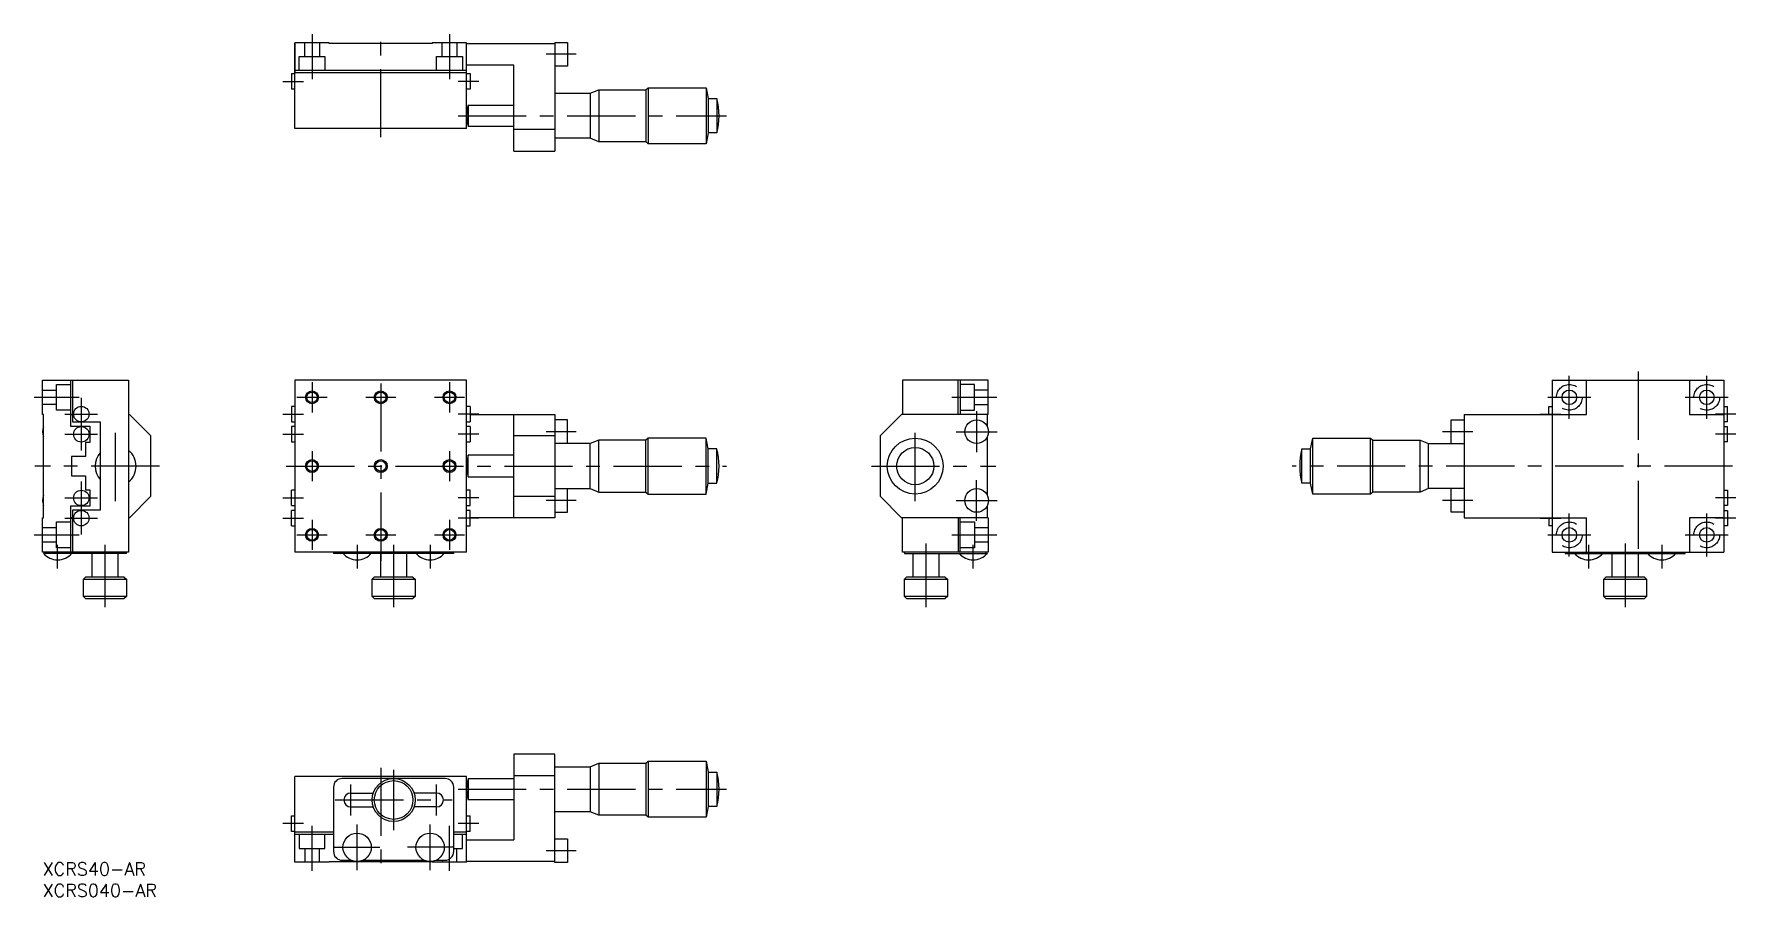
# Model space of a CAD drawing. Extents: x -2 to 394, y -8 to 193.
import ezdxf

# ---------------------------------------------------------------- set-up
doc = ezdxf.new("R2010")
doc.units = 0
doc.header["$LTSCALE"] = 0.5
doc.linetypes.add('CENTER', pattern=[50.8, 31.75, -6.35, 6.35, -6.35])
doc.linetypes.add('DASHED', pattern=[19.05, 12.7, -6.35])
for name, color, linetype in [('MSM_CENTER', 1, 'CENTER'), ('MSM_CONTINUOUS', 7, 'CONTINUOUS'), ('MSM_DASHED', 4, 'DASHED'), ('MSM_NARROW', 5, 'CONTINUOUS'), ('MSM_PART_NUMBER', 7, 'CONTINUOUS')]:
    doc.layers.add(name, color=color, linetype=linetype)
doc.styles.get("Standard").update_dxf_attribs({"font": 'txt.shx', "height": 3, "bigfont": 'bigfont.shx'})

# ---------------------------------------------------------------- blocks, each defined once
blk = doc.blocks.new('*U58')
at = {"layer": 'MSM_PART_NUMBER'}
blk.add_text('XCRS40-AR', height=3, dxfattribs=at).set_placement((0, -3))
blk = doc.blocks.new('*U59')
at = {"layer": 'MSM_PART_NUMBER'}
blk.add_text('XCRS040-AR', height=3, dxfattribs=at).set_placement((0, -8))

msp = doc.modelspace()

# ---------------------------------------------------------------- linework, layer by layer
at = {"layer": 'MSM_CENTER'}
for p, q in [((62.72, 192.72), (62.72, 182.22)), ((78.72, 168.72), (78.72, 192.72)), ((94.72, 192.72), (94.72, 182.22)), ((124.22, 188.02), (117.22, 188.02)), ((55.92, 181.72), (60.72, 181.72)), ((101.52, 181.72), (96.72, 181.72)), ((96.72, 173.72), (159.23, 173.72)), ((62.72, 111.72), (62.72, 104.72)), ((78.72, 111.47), (78.72, 70.22)), ((94.72, 111.72), (94.72, 104.72)), ((355.43, 103.22), (355.43, 113.22)), ((371.43, 114.22), (371.43, 70.22)), ((387.43, 103.22), (387.43, 113.22)), ((-2, 108.22), (8.5, 108.22)), ((9, 108.12), (9, 95.83)), ((59.22, 108.22), (66.22, 108.22)), ((75.22, 108.22), (82.22, 108.22)), ((91.22, 108.22), (98.22, 108.22)), ((211.65, 108.22), (222.15, 108.22)), ((350.43, 108.22), (360.43, 108.22)), ((382.43, 108.22), (392.43, 108.22)), ((5.2, 104.32), (12.8, 104.32)), ((55.92, 104.32), (60.72, 104.32)), ((101.52, 104.32), (96.72, 104.32)), ((217.45, 104.97), (217.45, 95.48)), ((348.63, 104.32), (353.43, 104.32)), ((394.23, 104.32), (389.43, 104.32)), ((5.2, 99.62), (12.8, 99.62)), ((17, 84.08), (17, 100.38)), ((55.92, 99.62), (60.72, 99.62)), ((101.52, 99.62), (96.72, 99.62)), ((124.22, 100.22), (117.22, 100.22)), ((203.15, 84.08), (203.15, 100.38)), ((212.7, 100.22), (222.2, 100.22)), ((332.93, 100.22), (325.93, 100.22)), ((394.23, 99.62), (389.43, 99.62)), ((62.72, 95.73), (62.72, 88.73)), ((94.72, 95.73), (94.72, 88.73)), ((27.2, 92.22), (-1.8, 92.22)), ((56.72, 92.22), (159.23, 92.22)), ((192.95, 92.22), (221.95, 92.22)), ((393.43, 92.22), (290.92, 92.22)), ((9, 88.63), (9, 76.33)), ((217.45, 79.48), (217.45, 88.98)), ((5.2, 84.82), (12.8, 84.82)), ((55.92, 84.82), (60.72, 84.82)), ((101.52, 84.82), (96.72, 84.82)), ((124.22, 84.23), (117.22, 84.23)), ((212.7, 84.23), (222.2, 84.23)), ((332.93, 84.23), (325.93, 84.23)), ((394.23, 84.82), (389.43, 84.82)), ((5.2, 80.12), (12.8, 80.12)), ((55.92, 80.12), (60.72, 80.12)), ((62.72, 79.73), (62.72, 72.73)), ((94.72, 79.73), (94.72, 72.73)), ((101.52, 80.12), (96.72, 80.12)), ((348.63, 80.12), (353.43, 80.12)), ((355.43, 71.23), (355.43, 81.22)), ((387.43, 71.23), (387.43, 81.22)), ((394.23, 80.12), (389.43, 80.12)), ((-2, 76.23), (8.5, 76.23)), ((59.22, 76.23), (66.22, 76.23)), ((75.22, 76.23), (82.22, 76.23)), ((91.22, 76.23), (98.22, 76.23)), ((211.65, 76.23), (222.15, 76.23)), ((350.43, 76.23), (360.43, 76.23)), ((382.43, 76.23), (392.43, 76.23)), ((3.5, 68.42), (3.5, 73.92)), ((14.5, 73.92), (14.5, 59.42)), ((73.22, 73.92), (73.22, 68.42)), ((81.72, 73.92), (81.72, 59.42)), ((90.22, 73.92), (90.22, 68.42)), ((205.65, 74.23), (205.65, 59.42)), ((216.65, 68.42), (216.65, 73.92)), ((359.93, 73.92), (359.93, 68.42)), ((368.43, 74.23), (368.43, 59.42)), ((376.93, 73.92), (376.93, 68.42)), ((78.72, 22.05), (78.72, -1.95)), ((81.72, 21.55), (81.72, 7.55)), ((71.72, 10.95), (71.72, 18.15)), ((91.72, 10.95), (91.72, 18.15)), ((96.72, 17.05), (159.23, 17.05)), ((68.12, 14.55), (95.32, 14.55)), ((60.72, 9.05), (55.92, 9.05)), ((62.72, -1.95), (62.72, 8.55)), ((73.22, -1.75), (73.22, 8.85)), ((90.22, -1.75), (90.22, 8.85)), ((94.72, -1.95), (94.72, 8.55)), ((101.52, 9.05), (96.72, 9.05)), ((67.92, 3.55), (78.52, 3.55)), ((95.52, 3.55), (84.92, 3.55)), ((124.22, 2.75), (117.22, 2.75))]:
    msp.add_line(p, q, dxfattribs=at)
at = {"layer": 'MSM_CONTINUOUS'}
for p, q in [((58.72, 190.72), (58.72, 184.22)), ((58.72, 184.22), (58.72, 190.72)), ((58.72, 190.72), (58.72, 190.52)), ((58.72, 190.52), (58.72, 190.72)), ((66.72, 190.72), (58.72, 190.72)), ((66.72, 190.52), (66.72, 190.72)), ((90.72, 190.52), (66.72, 190.52)), ((98.72, 190.72), (90.72, 190.72)), ((90.72, 190.72), (90.72, 190.52)), ((98.72, 170.72), (98.72, 190.72)), ((98.72, 190.52), (119.22, 190.52)), ((119.22, 190.77), (119.22, 165.52)), ((119.22, 190.77), (122.22, 190.77)), ((122.22, 190.77), (122.22, 185.27)), ((57.92, 183.52), (57.92, 179.92)), ((57.92, 183.52), (58.72, 183.52)), ((98.72, 184.22), (58.72, 184.22)), ((58.72, 184.22), (58.72, 183.72)), ((58.72, 183.72), (58.72, 184.22)), ((58.72, 183.72), (58.72, 184.02)), ((58.72, 184.02), (58.72, 183.72)), ((98.72, 183.72), (58.72, 183.72)), ((58.72, 170.72), (58.72, 183.72)), ((109.72, 185.52), (98.72, 185.52)), ((98.72, 183.52), (99.52, 183.52)), ((99.52, 183.52), (99.52, 179.92)), ((109.72, 165.52), (109.72, 185.52)), ((122.22, 185.27), (119.22, 185.27)), ((58.72, 179.92), (57.92, 179.92)), ((99.52, 179.92), (98.72, 179.92)), ((119.22, 178.97), (127.47, 178.97)), ((127.47, 178.97), (129.47, 179.77)), ((127.47, 178.97), (127.47, 168.47)), ((129.47, 179.77), (140.47, 179.77)), ((129.47, 179.77), (129.47, 167.67)), ((140.47, 179.77), (140.97, 180.22)), ((140.47, 179.77), (140.47, 167.67)), ((140.97, 180.22), (154.47, 180.22)), ((140.97, 180.22), (140.97, 167.22)), ((154.47, 180.22), (154.97, 177.72)), ((154.47, 180.22), (154.47, 167.22)), ((99.09, 176.22), (109.72, 176.22)), ((99.09, 176.22), (99.09, 171.22)), ((154.97, 177.72), (156.97, 177.72)), ((154.97, 177.72), (154.97, 169.72)), ((156.97, 177.72), (156.97, 169.72)), ((98.72, 170.72), (58.72, 170.72)), ((109.72, 171.22), (99.09, 171.22)), ((119.22, 170.52), (109.72, 170.52)), ((127.47, 168.47), (119.22, 168.47)), ((129.47, 167.67), (127.47, 168.47)), ((140.47, 167.67), (129.47, 167.67)), ((140.97, 167.22), (140.47, 167.67)), ((154.47, 167.22), (140.97, 167.22)), ((154.97, 169.72), (154.47, 167.22)), ((156.97, 169.72), (154.97, 169.72)), ((109.72, 165.52), (119.22, 165.52)), ((0, 104.22), (0, 112.22)), ((0, 112.22), (20, 112.22)), ((6.5, 112.22), (6.5, 101.53)), ((7, 102.42), (7, 112.22)), ((20, 112.22), (20, 72.23)), ((58.72, 112.22), (58.72, 72.23)), ((98.72, 112.22), (58.72, 112.22)), ((98.72, 72.23), (98.72, 112.22)), ((200.15, 112.22), (200.15, 104.22)), ((220.15, 112.22), (200.15, 112.22)), ((213.15, 104.22), (213.15, 112.22)), ((213.65, 112.22), (213.65, 104.22)), ((220.15, 104.22), (220.15, 112.22)), ((351.43, 112.22), (391.43, 112.22)), ((351.43, 112.22), (351.43, 72.23)), ((359.43, 104.22), (359.43, 112.22)), ((383.43, 112.22), (383.43, 104.22)), ((391.43, 112.22), (391.43, 72.23)), ((0.2, 104.22), (0, 104.22)), ((0.2, 80.22), (0.2, 104.22)), ((6.5, 104.22), (7, 104.22)), ((7, 104.22), (6.5, 104.22)), ((20, 104.22), (20.2, 104.22)), ((20.2, 104.22), (25.2, 99.23)), ((57.92, 106.12), (57.92, 102.53)), ((58.72, 106.12), (57.92, 106.12)), ((99.52, 106.12), (98.72, 106.12)), ((99.52, 106.12), (99.52, 102.53)), ((99.52, 104.22), (119.22, 104.22)), ((109.72, 80.22), (109.72, 104.22)), ((119.22, 104.22), (119.22, 80.22)), ((199.95, 104.22), (194.95, 99.23)), ((220.15, 104.22), (199.95, 104.22)), ((219.95, 101.37), (219.95, 104.22)), ((330.93, 104.22), (330.93, 80.22)), ((330.93, 104.22), (359.43, 104.22)), ((350.63, 104.22), (350.63, 106.12)), ((350.63, 106.12), (351.43, 106.12)), ((383.43, 104.22), (391.43, 104.22)), ((391.43, 106.12), (392.23, 106.12)), ((392.23, 102.53), (392.23, 106.12)), ((6.5, 101.53), (11, 101.53)), ((6.5, 101.53), (11, 101.53)), ((13.5, 102.42), (7, 102.42)), ((11, 101.53), (11, 97.73)), ((13.5, 82.03), (13.5, 102.42)), ((25.2, 85.23), (25.2, 99.23)), ((57.92, 102.53), (58.72, 102.53)), ((57.92, 101.42), (57.92, 97.83)), ((58.72, 101.42), (57.92, 101.42)), ((98.72, 102.53), (99.52, 102.53)), ((99.52, 101.42), (98.72, 101.42)), ((99.52, 101.42), (99.52, 97.83)), ((119.22, 99.23), (109.72, 99.23)), ((122.22, 102.97), (119.22, 102.97)), ((122.22, 97.48), (122.22, 102.97)), ((194.95, 99.23), (194.95, 85.23)), ((219.95, 85.37), (219.95, 99.08)), ((327.93, 97.48), (327.93, 102.97)), ((327.93, 102.97), (330.93, 102.97)), ((392.23, 102.53), (391.43, 102.53)), ((391.43, 101.42), (392.23, 101.42)), ((392.23, 97.83), (392.23, 101.42)), ((11, 97.73), (10, 97.73)), ((10, 97.73), (10, 94.48)), ((57.92, 97.83), (58.72, 97.83)), ((98.72, 97.83), (99.52, 97.83)), ((127.47, 97.48), (119.22, 97.48)), ((129.47, 98.28), (127.47, 97.48)), ((127.47, 86.98), (127.47, 97.48)), ((140.47, 98.28), (129.47, 98.28)), ((129.47, 86.18), (129.47, 98.28)), ((140.97, 98.73), (140.47, 98.28)), ((140.47, 86.18), (140.47, 98.28)), ((154.47, 98.73), (140.97, 98.73)), ((140.97, 85.73), (140.97, 98.73)), ((154.97, 96.23), (154.47, 98.73)), ((154.47, 85.73), (154.47, 98.73)), ((156.97, 96.23), (154.97, 96.23)), ((154.97, 88.23), (154.97, 96.23)), ((156.97, 88.23), (156.97, 96.23)), ((293.18, 96.23), (295.18, 96.23)), ((293.18, 88.23), (293.18, 96.23)), ((295.18, 96.23), (295.68, 98.73)), ((295.18, 88.23), (295.18, 96.23)), ((295.68, 98.73), (309.18, 98.73)), ((295.68, 85.73), (295.68, 98.73)), ((309.18, 98.73), (309.68, 98.28)), ((309.18, 85.73), (309.18, 98.73)), ((309.68, 98.28), (320.68, 98.28)), ((309.68, 86.18), (309.68, 98.28)), ((320.68, 98.28), (322.68, 97.48)), ((320.68, 86.18), (320.68, 98.28)), ((322.68, 97.48), (330.93, 97.48)), ((322.68, 86.98), (322.68, 97.48)), ((392.23, 97.83), (391.43, 97.83)), ((10, 94.48), (6.7, 94.48)), ((6.7, 94.48), (6.7, 89.98)), ((109.72, 94.73), (99.09, 94.73)), ((99.09, 89.73), (99.09, 94.73)), ((6.7, 89.98), (10, 89.98)), ((10, 89.98), (10, 86.73)), ((99.09, 89.73), (109.72, 89.73)), ((154.47, 85.73), (154.97, 88.23)), ((154.97, 88.23), (156.97, 88.23)), ((295.18, 88.23), (293.18, 88.23)), ((295.68, 85.73), (295.18, 88.23)), ((10, 86.73), (11, 86.73)), ((10, 86.73), (11, 86.73)), ((11, 86.73), (11, 82.93)), ((25.2, 85.23), (20.2, 80.22)), ((57.92, 83.03), (57.92, 86.63)), ((58.72, 86.63), (57.92, 86.63)), ((99.52, 86.63), (98.72, 86.63)), ((99.52, 83.03), (99.52, 86.63)), ((109.72, 85.23), (119.22, 85.23)), ((119.22, 86.98), (127.47, 86.98)), ((122.22, 81.48), (122.22, 86.98)), ((127.47, 86.98), (129.47, 86.18)), ((129.47, 86.18), (140.47, 86.18)), ((140.47, 86.18), (140.97, 85.73)), ((140.97, 85.73), (154.47, 85.73)), ((199.95, 80.22), (194.95, 85.23)), ((194.95, 85.23), (199.95, 80.22)), ((309.18, 85.73), (295.68, 85.73)), ((309.68, 86.18), (309.18, 85.73)), ((320.68, 86.18), (309.68, 86.18)), ((322.68, 86.98), (320.68, 86.18)), ((330.93, 86.98), (322.68, 86.98)), ((327.93, 81.48), (327.93, 86.98)), ((391.43, 86.63), (392.23, 86.63)), ((392.23, 86.63), (392.23, 83.03)), ((0, 72.23), (0, 80.22)), ((0, 80.22), (0.2, 80.22)), ((11, 82.93), (6.5, 82.93)), ((6.5, 82.93), (6.5, 72.23)), ((7, 80.22), (6.5, 80.22)), ((7, 72.23), (7, 82.03)), ((7, 82.03), (13.5, 82.03)), ((20.2, 80.22), (20, 80.22)), ((57.92, 83.03), (58.72, 83.03)), ((57.92, 78.33), (57.92, 81.92)), ((58.72, 81.92), (57.92, 81.92)), ((98.72, 83.03), (99.52, 83.03)), ((99.52, 81.92), (98.72, 81.92)), ((99.52, 78.33), (99.52, 81.92)), ((119.22, 80.22), (99.52, 80.22)), ((119.22, 81.48), (122.22, 81.48)), ((220.15, 80.22), (199.95, 80.22)), ((200.15, 72.23), (200.15, 80.22)), ((213.15, 80.22), (213.15, 72.23)), ((213.65, 72.23), (213.65, 80.22)), ((219.95, 80.22), (219.95, 83.08)), ((220.15, 80.22), (220.15, 72.23)), ((330.93, 81.48), (327.93, 81.48)), ((330.93, 80.22), (359.43, 80.22)), ((350.63, 80.22), (350.63, 78.33)), ((359.43, 72.23), (359.43, 80.22)), ((383.43, 80.22), (383.43, 72.23)), ((391.43, 80.22), (383.43, 80.22)), ((392.23, 83.03), (391.43, 83.03)), ((391.43, 81.92), (392.23, 81.92)), ((392.23, 81.92), (392.23, 78.33)), ((57.92, 78.33), (58.72, 78.33)), ((98.72, 78.33), (99.52, 78.33)), ((351.43, 78.33), (350.63, 78.33)), ((392.23, 78.33), (391.43, 78.33)), ((20, 72.23), (0, 72.23)), ((19.5, 71.92), (0.2, 71.92)), ((0.5, 72.23), (0.5, 71.92)), ((11.5, 66.42), (11.5, 71.92)), ((17.5, 71.92), (17.5, 66.42)), ((19.5, 71.92), (19.5, 72.23)), ((98.72, 72.23), (58.72, 72.23)), ((67.72, 72.23), (67.72, 71.92)), ((95.72, 71.92), (67.72, 71.92)), ((78.72, 66.42), (78.72, 71.92)), ((84.72, 71.92), (84.72, 66.42)), ((95.72, 71.92), (95.72, 72.23)), ((220.15, 72.23), (200.15, 72.23)), ((200.65, 72.23), (200.65, 71.92)), ((200.65, 71.92), (219.95, 71.92)), ((202.65, 66.42), (202.65, 71.92)), ((208.65, 71.92), (208.65, 66.42)), ((219.65, 71.92), (219.65, 72.23)), ((351.43, 72.23), (391.43, 72.23)), ((354.43, 72.23), (354.43, 71.92)), ((354.43, 71.92), (382.43, 71.92)), ((365.43, 66.42), (365.43, 71.92)), ((371.43, 71.92), (371.43, 66.42)), ((382.43, 71.92), (382.43, 72.23)), ((9.5, 65.92), (10, 66.42)), ((9.5, 65.92), (19.5, 65.92)), ((9.5, 61.92), (9.5, 65.92)), ((19, 66.42), (10, 66.42)), ((19, 66.42), (19.5, 65.92)), ((19.5, 65.92), (19.5, 61.92)), ((76.72, 65.92), (77.22, 66.42)), ((76.72, 65.92), (86.72, 65.92)), ((76.72, 61.92), (76.72, 65.92)), ((86.22, 66.42), (77.22, 66.42)), ((86.22, 66.42), (86.72, 65.92)), ((86.72, 65.92), (86.72, 61.92)), ((200.65, 65.92), (201.15, 66.42)), ((200.65, 65.92), (210.65, 65.92)), ((200.65, 61.92), (200.65, 65.92)), ((210.15, 66.42), (201.15, 66.42)), ((210.15, 66.42), (210.65, 65.92)), ((210.65, 65.92), (210.65, 61.92)), ((363.43, 65.92), (363.93, 66.42)), ((363.43, 65.92), (373.43, 65.92)), ((363.43, 61.92), (363.43, 65.92)), ((372.93, 66.42), (363.93, 66.42)), ((372.93, 66.42), (373.43, 65.92)), ((373.43, 65.92), (373.43, 61.92)), ((19.5, 61.92), (9.5, 61.92)), ((10, 61.42), (9.5, 61.92)), ((10, 61.42), (19, 61.42)), ((19.5, 61.92), (19, 61.42)), ((86.72, 61.92), (76.72, 61.92)), ((77.22, 61.42), (76.72, 61.92)), ((77.22, 61.42), (86.22, 61.42)), ((86.72, 61.92), (86.22, 61.42)), ((210.65, 61.92), (200.65, 61.92)), ((201.15, 61.42), (200.65, 61.92)), ((201.15, 61.42), (210.15, 61.42)), ((210.65, 61.92), (210.15, 61.42)), ((373.43, 61.92), (363.43, 61.92)), ((363.93, 61.42), (363.43, 61.92)), ((363.93, 61.42), (372.93, 61.42)), ((373.43, 61.92), (372.93, 61.42)), ((119.22, 25.25), (109.72, 25.25)), ((109.72, 25.25), (109.72, 5.25)), ((119.22, 0), (119.22, 25.25)), ((98.72, 20.05), (58.72, 20.05)), ((58.72, 0.05), (58.72, 20.05)), ((98.72, 0.05), (98.72, 20.05)), ((109.72, 20.25), (119.22, 20.25)), ((119.22, 22.3), (127.47, 22.3)), ((127.47, 22.3), (129.47, 23.1)), ((127.47, 22.3), (127.47, 11.8)), ((129.47, 23.1), (140.47, 23.1)), ((129.47, 23.1), (129.47, 11)), ((140.47, 23.1), (140.97, 23.55)), ((140.47, 23.1), (140.47, 11)), ((140.97, 23.55), (154.47, 23.55)), ((140.97, 23.55), (140.97, 10.55)), ((154.47, 23.55), (154.97, 21.05)), ((154.47, 23.55), (154.47, 10.55)), ((154.97, 21.05), (156.97, 21.05)), ((154.97, 21.05), (154.97, 13.05)), ((156.97, 21.05), (156.97, 13.05)), ((67.72, 17.55), (67.72, 2.55)), ((93.72, 19.55), (69.72, 19.55)), ((71.72, 16.15), (76.99, 16.15)), ((91.72, 16.15), (86.46, 16.15)), ((95.72, 2.55), (95.72, 17.55)), ((99.09, 19.55), (109.72, 19.55)), ((99.09, 19.55), (99.09, 14.55)), ((71.72, 12.95), (76.99, 12.95)), ((91.72, 12.95), (86.46, 12.95)), ((109.72, 14.55), (99.09, 14.55)), ((154.97, 13.05), (154.47, 10.55)), ((156.97, 13.05), (154.97, 13.05)), ((57.92, 7.25), (57.92, 10.85)), ((57.92, 10.85), (58.72, 10.85)), ((98.72, 10.85), (99.52, 10.85)), ((99.52, 7.25), (99.52, 10.85)), ((127.47, 11.8), (119.22, 11.8)), ((129.47, 11), (127.47, 11.8)), ((140.47, 11), (129.47, 11)), ((140.97, 10.55), (140.47, 11)), ((154.47, 10.55), (140.97, 10.55)), ((58.72, 7.25), (57.92, 7.25)), ((67.72, 7.05), (58.72, 7.05)), ((67.72, 6.55), (58.72, 6.55)), ((98.72, 7.05), (95.72, 7.05)), ((98.72, 6.55), (95.72, 6.55)), ((99.52, 7.25), (98.72, 7.25)), ((98.72, 5.25), (109.72, 5.25)), ((119.22, 5.5), (122.22, 5.5)), ((122.22, 5.5), (122.22, 0)), ((66.72, 0.05), (58.72, 0.05)), ((66.72, 0.25), (90.72, 0.25)), ((66.72, 0.05), (66.72, 0.25)), ((69.72, 0.55), (71.85, 0.55)), ((74.6, 0.55), (88.85, 0.55)), ((90.72, 0.25), (90.72, 0.05)), ((98.72, 0.05), (90.72, 0.05)), ((91.6, 0.55), (93.72, 0.55)), ((119.22, 0.25), (98.72, 0.25)), ((122.22, 0), (119.22, 0))]:
    msp.add_line(p, q, dxfattribs=at)
for centre, radius in [((62.72, 108.22), 1.23), ((78.72, 108.22), 1.23), ((94.72, 108.22), 1.23), ((355.43, 108.22), 1.7), ((387.43, 108.22), 1.7), ((9, 104.32), 1.8), ((9, 99.62), 1.8), ((217.45, 100.22), 2.75), ((203.15, 92.22), 6.5), ((203.15, 92.22), 4.33), ((62.72, 92.22), 1.23), ((78.72, 92.22), 1.23), ((94.72, 92.22), 1.23), ((9, 84.82), 1.8), ((217.45, 84.23), 2.75), ((9, 80.12), 1.8), ((62.72, 76.23), 1.23), ((78.72, 76.23), 1.23), ((94.72, 76.23), 1.23), ((355.43, 76.23), 1.7), ((387.43, 76.23), 1.7), ((81.72, 14.55), 5), ((81.72, 14.55), 4.5), ((73.22, 3.55), 3.3), ((90.22, 3.55), 3.3)]:
    msp.add_circle(centre, radius, dxfattribs=at)
for centre, radius, start, end in [((107.35, 173.72), 8.63, 163.1627, 196.8373), ((141.22, 173.72), 16.25, 345.75, 14.25), ((2.7, 100.22), 2.75, 155.38, 204.62), ((17, 92.22), 4.75, 137.4631, 222.5369), ((17, 92.22), 4.75, 309.1667, 50.8333), ((141.22, 92.22), 16.25, 345.75, 14.25), ((308.93, 92.22), 16.25, 165.75, 194.25), ((107.35, 92.22), 8.63, 163.1627, 196.8373), ((2.7, 84.23), 2.75, 155.38, 204.62), ((3.5, 74.8), 4.37, 221.0348, 318.9652), ((73.22, 74.8), 4.37, 221.0348, 318.9652), ((90.22, 74.8), 4.37, 221.0348, 318.9652), ((216.65, 74.8), 4.37, 221.0348, 318.9652), ((359.93, 74.8), 4.37, 221.0348, 318.9652), ((376.93, 74.8), 4.37, 221.0348, 318.9652), ((141.22, 17.05), 16.25, 345.75, 14.25), ((69.72, 17.55), 2, 90, 180), ((71.72, 14.55), 1.6, 90, 270), ((91.72, 14.55), 1.6, 270, 90), ((93.72, 17.55), 2, 0, 90), ((107.35, 17.05), 8.63, 163.1627, 196.8373), ((69.72, 2.55), 2, 180, 270), ((93.72, 2.55), 2, 270, 0)]:
    msp.add_arc(centre, radius, start, end, dxfattribs=at)
at = {"layer": 'MSM_DASHED'}
for p, q in [((61.02, 187.52), (61.02, 190.72)), ((64.42, 190.72), (64.42, 187.52)), ((93.02, 187.52), (93.02, 190.72)), ((96.42, 190.72), (96.42, 187.52)), ((59.72, 187.52), (65.72, 187.52)), ((59.72, 184.22), (59.72, 187.52)), ((65.72, 187.52), (65.72, 184.22)), ((91.72, 187.52), (97.72, 187.52)), ((91.72, 184.22), (91.72, 187.52)), ((97.72, 187.52), (97.72, 184.22)), ((3.2, 105.22), (3.2, 111.22)), ((3.2, 111.22), (6.5, 111.22)), ((216.95, 111.22), (213.65, 111.22)), ((216.95, 105.22), (216.95, 111.22)), ((0, 109.92), (3.2, 109.92)), ((220.15, 109.92), (216.95, 109.92)), ((3.2, 106.53), (0, 106.53)), ((6.5, 105.22), (3.2, 105.22)), ((213.65, 105.22), (216.95, 105.22)), ((216.95, 106.53), (220.15, 106.53)), ((0, 77.93), (3.2, 77.93)), ((3.2, 73.23), (3.2, 79.23)), ((3.2, 79.23), (6.5, 79.23)), ((213.65, 79.23), (216.95, 79.23)), ((216.95, 79.23), (216.95, 73.23)), ((216.95, 77.93), (220.15, 77.93)), ((3.2, 74.53), (0, 74.53)), ((6.5, 73.23), (3.2, 73.23)), ((216.95, 73.23), (213.65, 73.23)), ((220.15, 74.53), (216.95, 74.53)), ((59.72, 6.55), (59.72, 3.25)), ((65.72, 3.25), (65.72, 6.55)), ((97.72, 3.25), (97.72, 6.55)), ((59.72, 3.25), (65.72, 3.25)), ((61.02, 3.25), (61.02, 0.05)), ((64.42, 0.05), (64.42, 3.25)), ((93.02, 0.55), (93.02, 0.05)), ((95.72, 3.25), (97.72, 3.25)), ((96.42, 0.05), (96.42, 3.25))]:
    msp.add_line(p, q, dxfattribs=at)
for centre in [(355.43, 108.22), (387.43, 108.22), (355.43, 76.23), (387.43, 76.23)]:
    msp.add_circle(centre, 3, dxfattribs=at)
at = {"layer": 'MSM_NARROW'}
for centre in [(62.72, 108.22), (78.72, 108.22), (94.72, 108.22), (62.72, 92.22), (78.72, 92.22), (94.72, 92.22), (62.72, 76.23), (78.72, 76.23), (94.72, 76.23)]:
    msp.add_circle(centre, 1.5, dxfattribs=at)

# ---------------------------------------------------------------- block references
at = {"layer": 'MSM_CONTINUOUS'}
for name in ['*U58', '*U59']:
    msp.add_blockref(name, (0, 0), dxfattribs=at)

doc.saveas('drawing.dxf')
